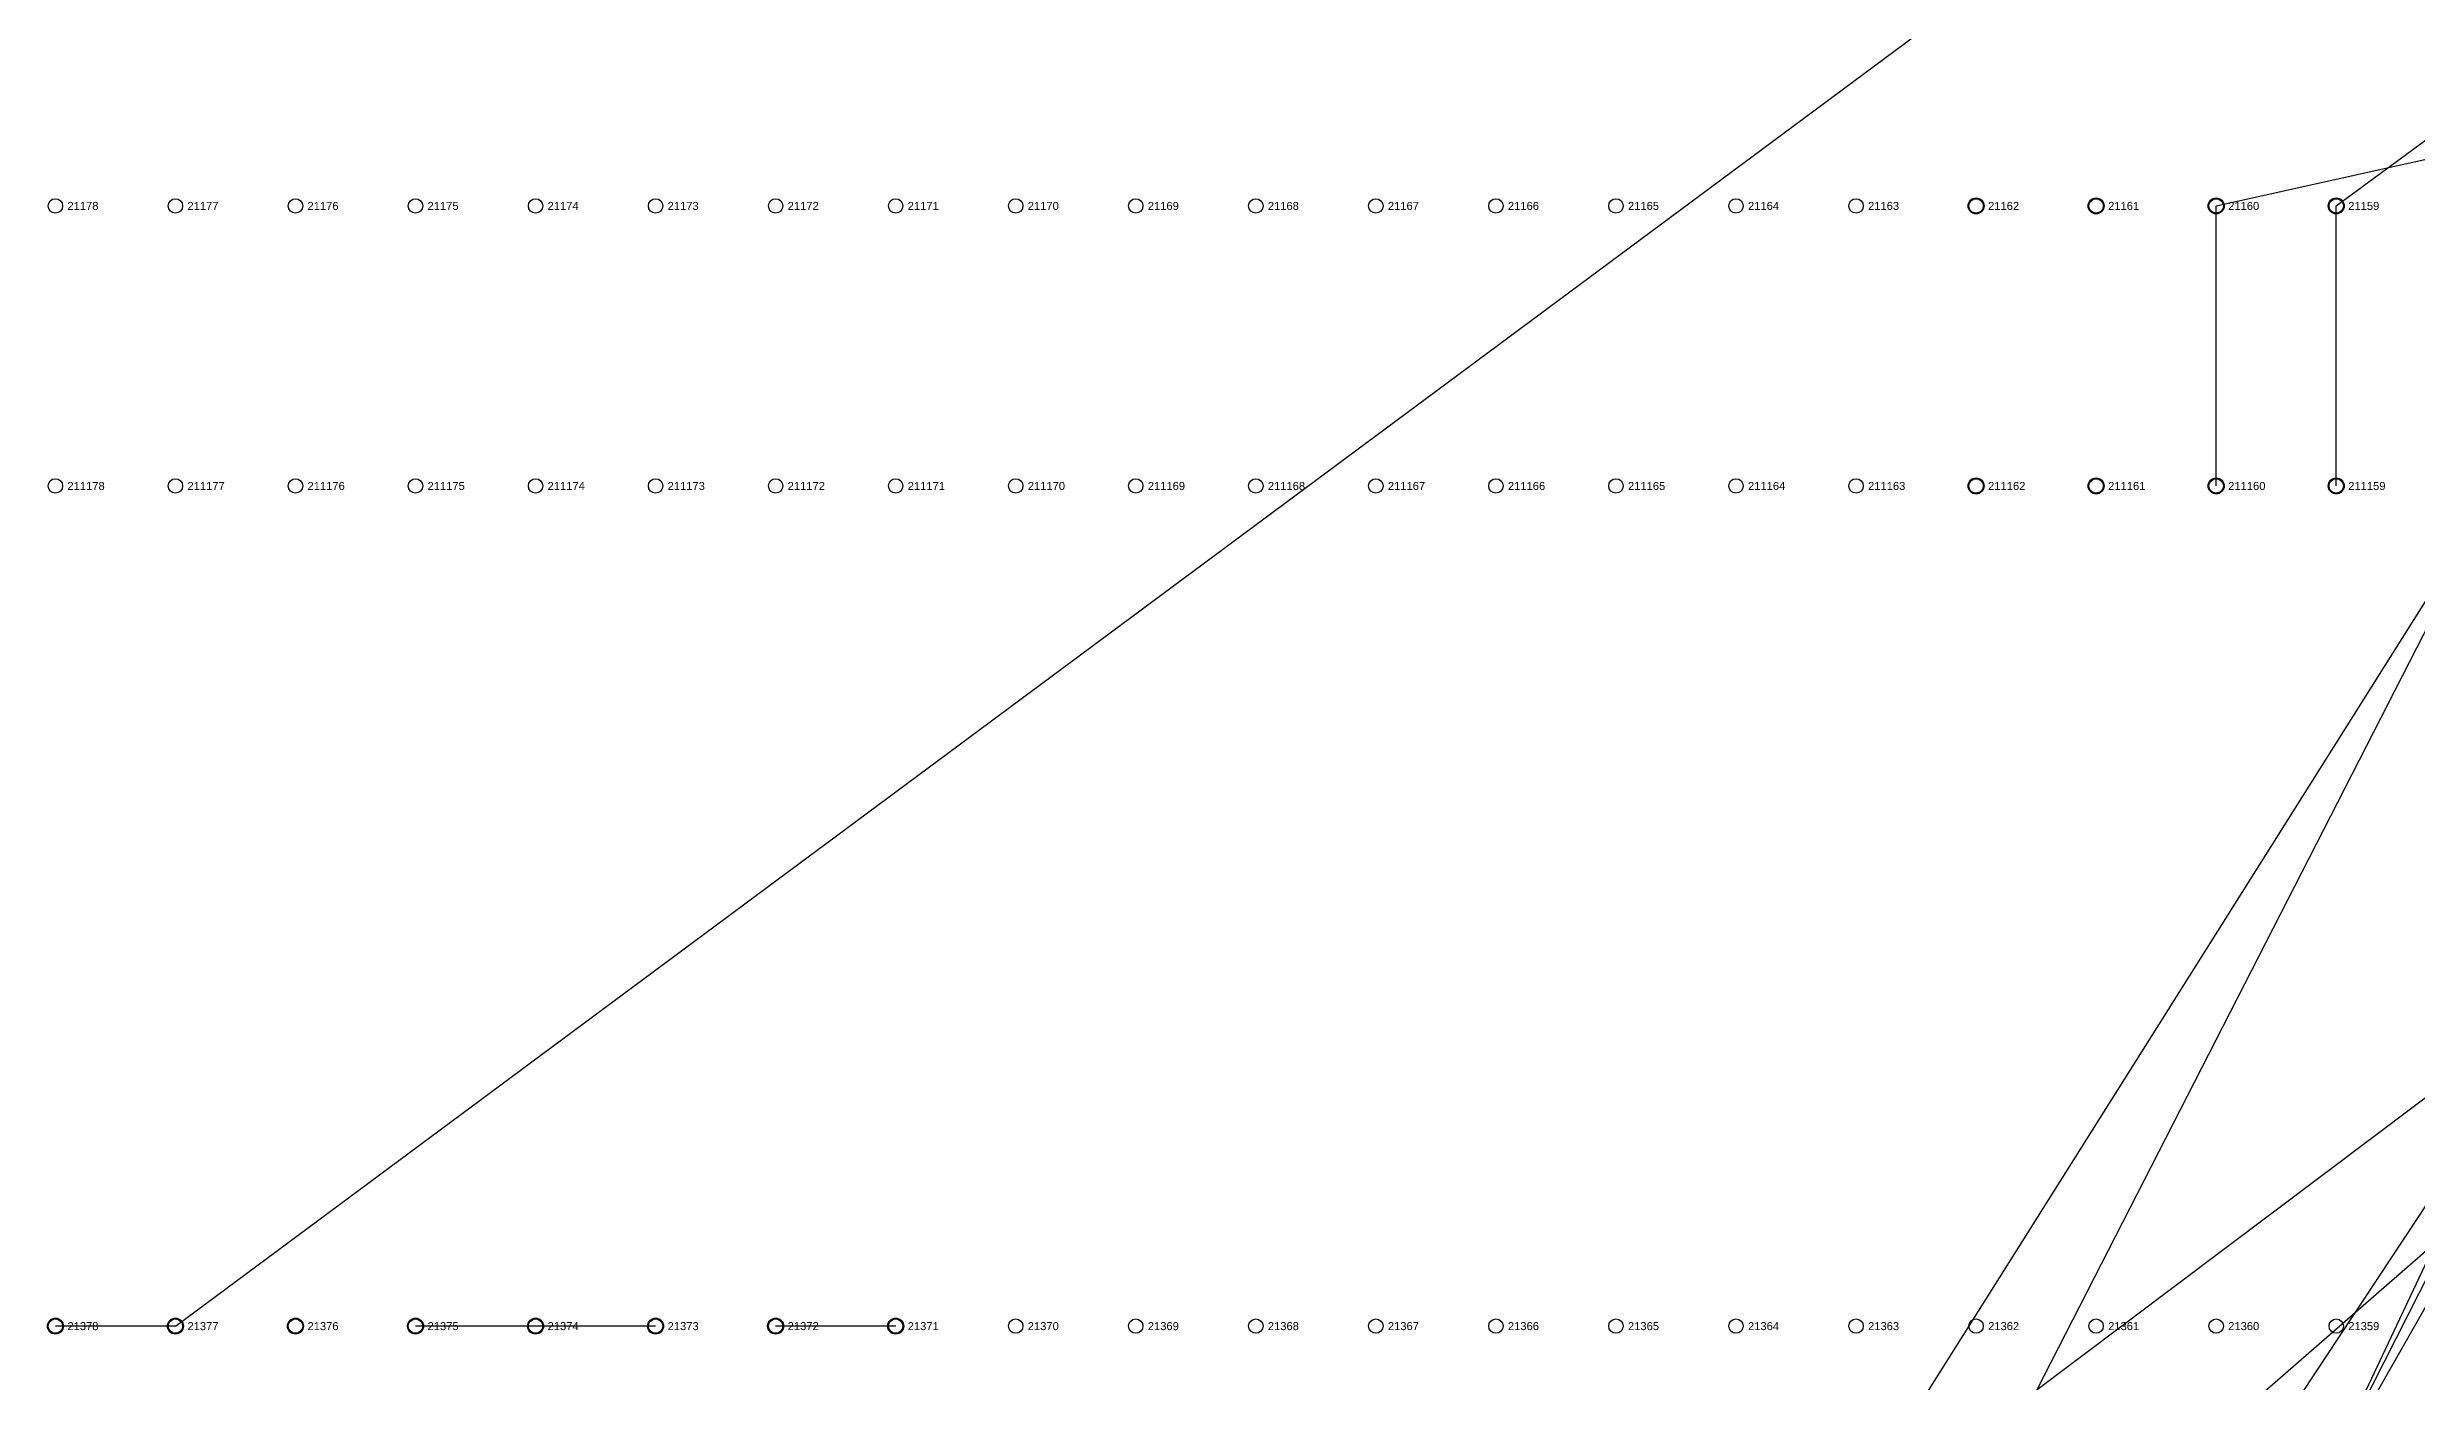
# Model space of a CAD drawing. Extents: x -5 to 376, y -217 to 241.
# Drawn here: x 49.6 to 124.8, y -7.5 to 34.8 of the extents above; entities that cross this region are included whole.
import ezdxf

# ---------------------------------------------------------------- set-up
doc = ezdxf.new("R2010")
doc.units = 0
for name, color, linetype in [('BOTTOM_WIRES_BLACK', 250, 'CONTINUOUS'), ('BOTTOM_WIRES_BLUE', 5, 'CONTINUOUS'), ('FIXTURE_INTERFACE_PIN', 4, 'CONTINUOUS'), ('TESTER_INTERFACE_PIN', 144, 'CONTINUOUS'), ('TESTER_INTERFACE_PIN_LABEL', 144, 'CONTINUOUS')]:
    doc.layers.add(name, color=color, linetype=linetype)
doc.styles.get("Standard").update_dxf_attribs({"font": 'arial.ttf'})

msp = doc.modelspace()

# ---------------------------------------------------------------- linework, layer by layer
at = {"layer": 'BOTTOM_WIRES_BLACK'}
for p, q in [((122.20194, 29.7815), (194.59194, 83.1215)), ((118.39194, 29.7815), (198.40194, 47.5615)), ((118.39194, 20.8915), (118.39194, 29.7815)), ((122.20194, 20.8915), (122.20194, 29.7815))]:
    msp.add_line(p, q, dxfattribs=at)
at = {"layer": 'BOTTOM_WIRES_BLUE'}
for p, q in [((53.62194, -5.7785), (216.18194, 114.8715)), ((95.53194, -41.3385), (136.91108, 39.49446)), ((99.34194, -23.5585), (132.64388, 29.30652)), ((103.15194, -50.2285), (138.96086, 25.72258)), ((110.77194, -32.4485), (139.77874, 24.74976)), ((110.77194, -23.5585), (141.40942, 22.80666)), ((114.58194, -23.5585), (139.01928, 19.42846)), ((91.72194, -23.5585), (142.49908, 14.60246)), ((91.72194, -32.4485), (142.75308, 12.06246)), ((53.62194, -5.7785), (49.81194, -5.7785)), ((65.05194, -5.7785), (61.24194, -5.7785)), ((68.86194, -5.7785), (65.05194, -5.7785)), ((76.48194, -5.7785), (72.67194, -5.7785))]:
    msp.add_line(p, q, dxfattribs=at)
at = {"layer": 'FIXTURE_INTERFACE_PIN'}
for centre in [(110.77194, 29.7815), (114.58194, 29.7815), (118.39194, 29.7815), (122.20194, 29.7815), (110.77194, 20.8915), (114.58194, 20.8915), (118.39194, 20.8915), (122.20194, 20.8915), (49.81194, -5.7785), (53.62194, -5.7785), (57.43194, -5.7785), (61.24194, -5.7785), (65.05194, -5.7785), (68.86194, -5.7785), (72.67194, -5.7785), (76.48194, -5.7785)]:
    msp.add_circle(centre, 0.254, dxfattribs=at)
at = {"layer": 'TESTER_INTERFACE_PIN'}
for centre in [(49.81194, 29.7815), (53.62194, 29.7815), (57.43194, 29.7815), (61.24194, 29.7815), (65.05194, 29.7815), (68.86194, 29.7815), (72.67194, 29.7815), (76.48194, 29.7815), (80.29194, 29.7815), (84.10194, 29.7815), (87.91194, 29.7815), (91.72194, 29.7815), (95.53194, 29.7815), (99.34194, 29.7815), (103.15194, 29.7815), (106.96194, 29.7815), (110.77194, 29.7815), (114.58194, 29.7815), (118.39194, 29.7815), (122.20194, 29.7815), (49.81194, 20.8915), (53.62194, 20.8915), (57.43194, 20.8915), (61.24194, 20.8915), (65.05194, 20.8915), (68.86194, 20.8915), (72.67194, 20.8915), (76.48194, 20.8915), (80.29194, 20.8915), (84.10194, 20.8915), (87.91194, 20.8915), (91.72194, 20.8915), (95.53194, 20.8915), (99.34194, 20.8915), (103.15194, 20.8915), (106.96194, 20.8915), (110.77194, 20.8915), (114.58194, 20.8915), (118.39194, 20.8915), (122.20194, 20.8915), (49.81194, -5.7785), (53.62194, -5.7785), (57.43194, -5.7785), (61.24194, -5.7785), (65.05194, -5.7785), (68.86194, -5.7785), (72.67194, -5.7785), (76.48194, -5.7785), (80.29194, -5.7785), (84.10194, -5.7785), (87.91194, -5.7785), (91.72194, -5.7785), (95.53194, -5.7785), (99.34194, -5.7785), (103.15194, -5.7785), (106.96194, -5.7785), (110.77194, -5.7785), (114.58194, -5.7785), (118.39194, -5.7785), (122.20194, -5.7785)]:
    msp.add_circle(centre, 0.2286, dxfattribs=at)

# ---------------------------------------------------------------- texts
at = {"layer": 'TESTER_INTERFACE_PIN_LABEL'}
for s, p in [('21178', (50.19294, 29.6545)), ('21177', (54.00294, 29.6545)), ('21176', (57.81294, 29.6545)), ('21175', (61.62294, 29.6545)), ('21174', (65.43294, 29.6545)), ('21173', (69.24294, 29.6545)), ('21172', (73.05294, 29.6545)), ('21171', (76.86294, 29.6545)), ('21170', (80.67294, 29.6545)), ('21169', (84.48294, 29.6545)), ('21168', (88.29294, 29.6545)), ('21167', (92.10294, 29.6545)), ('21166', (95.91294, 29.6545)), ('21165', (99.72294, 29.6545)), ('21164', (103.53294, 29.6545)), ('21163', (107.34294, 29.6545)), ('21162', (111.15294, 29.6545)), ('21161', (114.96294, 29.6545)), ('21160', (118.77294, 29.6545)), ('21159', (122.58294, 29.6545)), ('211178', (50.19294, 20.7645)), ('211177', (54.00294, 20.7645)), ('211176', (57.81294, 20.7645)), ('211175', (61.62294, 20.7645)), ('211174', (65.43294, 20.7645)), ('211173', (69.24294, 20.7645)), ('211172', (73.05294, 20.7645)), ('211171', (76.86294, 20.7645)), ('211170', (80.67294, 20.7645)), ('211169', (84.48294, 20.7645)), ('211168', (88.29294, 20.7645)), ('211167', (92.10294, 20.7645)), ('211166', (95.91294, 20.7645)), ('211165', (99.72294, 20.7645)), ('211164', (103.53294, 20.7645)), ('211163', (107.34294, 20.7645)), ('211162', (111.15294, 20.7645)), ('211161', (114.96294, 20.7645)), ('211160', (118.77294, 20.7645)), ('211159', (122.58294, 20.7645)), ('21378', (50.19294, -5.9055)), ('21377', (54.00294, -5.9055)), ('21376', (57.81294, -5.9055)), ('21375', (61.62294, -5.9055)), ('21374', (65.43294, -5.9055)), ('21373', (69.24294, -5.9055)), ('21372', (73.05294, -5.9055)), ('21371', (76.86294, -5.9055)), ('21370', (80.67294, -5.9055)), ('21369', (84.48294, -5.9055)), ('21368', (88.29294, -5.9055)), ('21367', (92.10294, -5.9055)), ('21366', (95.91294, -5.9055)), ('21365', (99.72294, -5.9055)), ('21364', (103.53294, -5.9055)), ('21363', (107.34294, -5.9055)), ('21362', (111.15294, -5.9055)), ('21361', (114.96294, -5.9055)), ('21360', (118.77294, -5.9055)), ('21359', (122.58294, -5.9055))]:
    msp.add_text(s, height=0.254, dxfattribs=at).set_placement(p)

doc.saveas('drawing.dxf')
